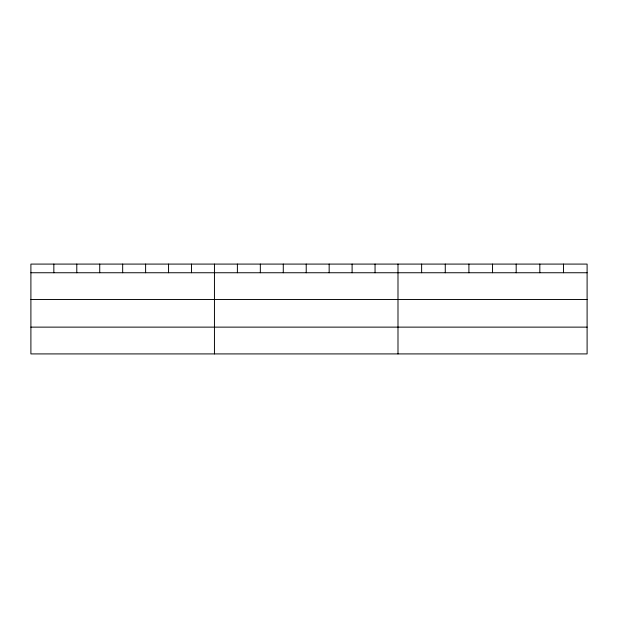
<?xml version="1.0" encoding="UTF-8"?>
<svg xmlns="http://www.w3.org/2000/svg" width="618" height="618" viewBox="0 0 618 618"><rect width="100%" height="100%" fill="white"/><g stroke="black" fill="none" stroke-linecap="round" stroke-linejoin="round"><path stroke-width="0.93" d="M587.1 299.529L587.1 264.087L30.9 264.087L30.9 353.913L587.1 353.913L587.1 299.529L30.9 299.529M30.9 272.747L587.1 272.747M30.9 327.131L587.1 327.131M563.462 264.087L563.462 272.747M539.823 264.087L539.823 272.747M516.184 264.087L516.184 272.747M492.546 264.087L492.546 272.747M468.907 264.087L468.907 272.747M445.269 264.087L445.269 272.747M421.63 264.087L421.63 272.747M397.992 264.087L397.992 353.913M375.049 264.087L375.049 272.747M352.106 264.087L352.106 272.747M329.162 264.087L329.162 272.747M306.219 264.087L306.219 272.747M283.276 264.087L283.276 272.747M260.332 264.087L260.332 272.747M237.389 264.087L237.389 272.747M214.446 264.087L214.446 353.913M191.503 264.087L191.503 272.747M168.559 264.087L168.559 272.747M145.616 264.087L145.616 272.747M122.673 264.087L122.673 272.747M99.73 264.087L99.73 272.747M76.787 264.087L76.787 272.747M53.843 264.087L53.843 272.747"/></g></svg>
